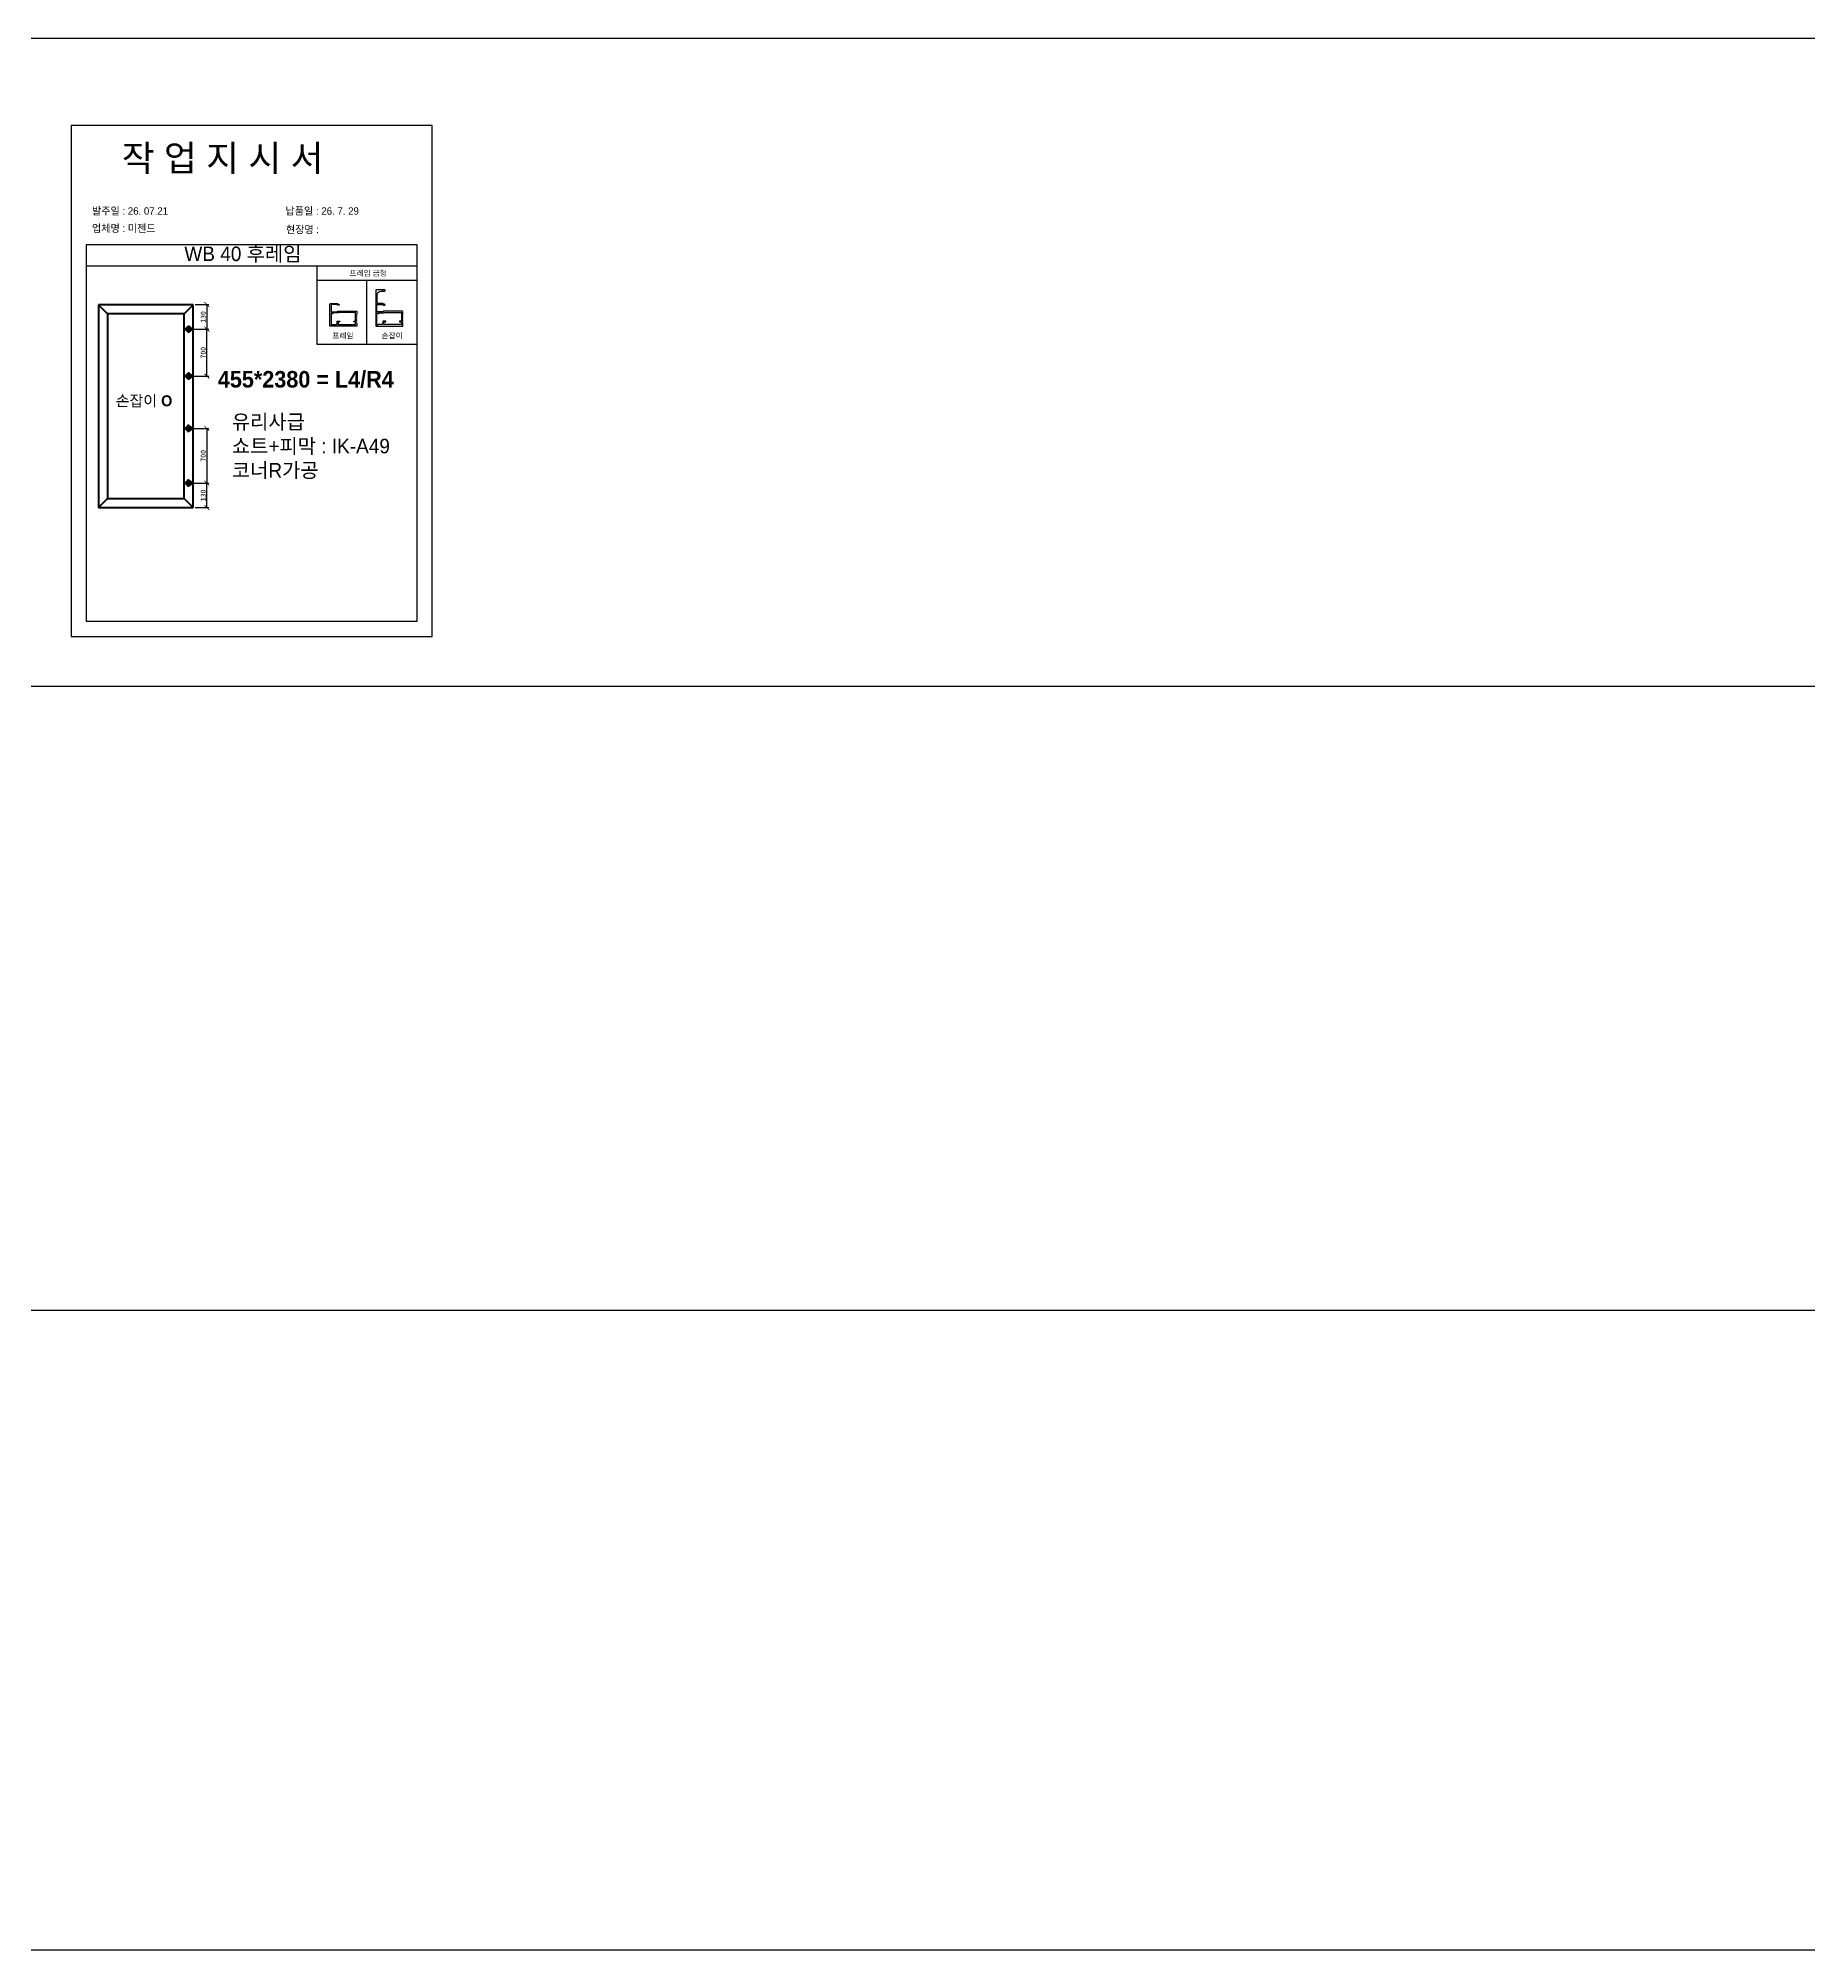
# Model space of a CAD drawing. Header units: millimetres. Extents: x -44117 to 256353, y -2095463 to 65325.
# Drawn here: x 136752 to 150157, y -1141403 to -1126924 of the extents above; entities that cross this region are included whole.
import ezdxf

# ---------------------------------------------------------------- set-up
doc = ezdxf.new("R2010")
doc.units = ezdxf.units.MM
doc.header["$LTSCALE"] = 10
doc.layers.add('Layer1', color=7, linetype='Continuous', lineweight=70)
doc.dimstyles.new('ISO-25', dxfattribs={"dimtxt": 2.5, "dimasz": 2.5, "dimexe": 1, "dimexo": 1, "dimtad": 1, "dimtxsty": 'Standard', "dimblk": 'ARCHTICK', "dimcen": 2.5, "dimadec": 0, "dimazin": 0, "dimtfac": 1, "dimtmove": 0, "dimatfit": 3, "dimfxl": 0, "dimarcsym": 0})

# ---------------------------------------------------------------- blocks, each defined once
blk = doc.blocks.new('_ArchTick')
at = {"color": 0, "linetype": 'ByBlock', "const_width": 0.15}
blk.add_lwpolyline([(-0.5, -0.5), (0.5, 0.5)], dxfattribs=at)
blk = doc.blocks.new('*D8013')
at = {"color": 0, "lineweight": -2}
for p, q in [((137941, -1128942), (138045, -1128942)), ((138030, -1128942), (138030, -1129128)), ((137906, -1129128), (138045, -1129128))]:
    blk.add_line(p, q, dxfattribs=at)
at = {"layer": 'Defpoints', "color": 0}
for p in [(137926, -1128942), (137891, -1129128), (138030, -1129128)]:
    blk.add_point(p, dxfattribs=at)
at = {"color": 0, "lineweight": -2, "xscale": 37.5, "yscale": 37.5, "zscale": 37.5}
for p, rotation in [((138030, -1128942), 90), ((138030, -1129128), 270)]:
    blk.add_blockref('_ArchTick', p, dxfattribs=dict(at, rotation=rotation))
at = {"color": 0, "insert": (138002, -1129035), "char_height": 37.5, "attachment_point": 5, "rotation": 90}
blk.add_mtext('130', dxfattribs=at)
blk = doc.blocks.new('*D8014')
at = {"color": 0, "lineweight": -2}
for p, q in [((137906, -1130294), (138045, -1130294)), ((138030, -1130479), (138030, -1130294)), ((137941, -1130479), (138045, -1130479))]:
    blk.add_line(p, q, dxfattribs=at)
at = {"layer": 'Defpoints', "color": 0}
for p in [(137891, -1130294), (138030, -1130294), (137926, -1130479)]:
    blk.add_point(p, dxfattribs=at)
at = {"color": 0, "lineweight": -2, "xscale": 37.5, "yscale": 37.5, "zscale": 37.5}
for p, rotation in [((138030, -1130294), 90), ((138030, -1130479), 270)]:
    blk.add_blockref('_ArchTick', p, dxfattribs=dict(at, rotation=rotation))
at = {"color": 0, "insert": (138002, -1130387), "char_height": 37.5, "attachment_point": 5, "rotation": 90}
blk.add_mtext('130', dxfattribs=at)
blk = doc.blocks.new('*D8015')
at = {"color": 0, "lineweight": -2}
for p, q in [((137906, -1129128), (138045, -1129128)), ((138030, -1129483), (138030, -1129128)), ((137906, -1129483), (138045, -1129483))]:
    blk.add_line(p, q, dxfattribs=at)
at = {"layer": 'Defpoints', "color": 0}
for p in [(137891, -1129128), (138030, -1129128), (137891, -1129483)]:
    blk.add_point(p, dxfattribs=at)
at = {"color": 0, "lineweight": -2, "xscale": 37.5, "yscale": 37.5, "zscale": 37.5}
for p, rotation in [((138030, -1129128), 90), ((138030, -1129483), 270)]:
    blk.add_blockref('_ArchTick', p, dxfattribs=dict(at, rotation=rotation))
at = {"color": 0, "insert": (138002, -1129306), "char_height": 37.5, "attachment_point": 5, "rotation": 90}
blk.add_mtext('700', dxfattribs=at)
blk = doc.blocks.new('*D8016')
at = {"color": 0, "lineweight": -2}
for p, q in [((137906, -1129880), (138045, -1129880)), ((138030, -1129880), (138030, -1130294)), ((137906, -1130294), (138045, -1130294))]:
    blk.add_line(p, q, dxfattribs=at)
at = {"layer": 'Defpoints', "color": 0}
for p in [(137891, -1129880), (137891, -1130294), (138030, -1130294)]:
    blk.add_point(p, dxfattribs=at)
at = {"color": 0, "lineweight": -2, "xscale": 37.5, "yscale": 37.5, "zscale": 37.5}
for p, rotation in [((138030, -1129880), 90), ((138030, -1130294), 270)]:
    blk.add_blockref('_ArchTick', p, dxfattribs=dict(at, rotation=rotation))
at = {"color": 0, "insert": (138002, -1130087), "char_height": 37.5, "attachment_point": 5, "rotation": 90}
blk.add_mtext('700', dxfattribs=at)

msp = doc.modelspace()

# ---------------------------------------------------------------- linework, layer by layer
at = {"color": 1}
for p, q in [((104196.73721, -1126924.08167), (196465.88407, -1126924.08167)), ((104196.73721, -1131831.41661), (196465.88407, -1131831.41661)), ((103741.67111, -1136559.25894), (196010.81797, -1136559.25894)), ((104196.73721, -1136559.25894), (196465.88407, -1136559.25894)), ((104196.73721, -1141402.93381), (196465.88407, -1141402.93381))]:
    msp.add_line(p, q, dxfattribs=at)
for p, q in [((139623.13704, -1128488.63297), (137114.75338, -1128488.63297)), ((139623.13704, -1128651.51503), (137114.75338, -1128651.51503)), ((138861.84901, -1128756.17489), (139623.13704, -1128756.17489)), ((139238.16159, -1128756.17489), (139238.16159, -1129240.92423))]:
    msp.add_line(p, q)
for points in [[(137000.73594, -1131454.43876), (139737.15448, -1131454.43876), (139737.15448, -1127584.36111), (137000.73594, -1127584.36111)], [(139623.13704, -1128651.51503), (138861.84901, -1128651.51503), (138861.84901, -1129240.92423), (139623.13704, -1129240.92423)]]:
    msp.add_lwpolyline(points, close=True)
msp.add_lwpolyline([(137114.75338, -1128488.63297), (137114.75338, -1131340.42132), (139623.13704, -1131340.42132), (139623.13704, -1128488.63297)])
at = {"color": 7, "elevation": 0}
for points in [[(139514.17538, -1129101.65678), (139514.17538, -1129084.67134), (139511.80532, -1129082.30128), (139514.17538, -1129079.93122), (139511.80532, -1129077.56116), (139514.17538, -1129075.19109), (139511.80532, -1129072.82103), (139514.17538, -1129070.45097), (139511.80532, -1129068.08091), (139514.17538, -1129065.71085), (139511.80532, -1129063.34079), (139514.17538, -1129060.97073), (139511.80532, -1129058.60067), (139514.17538, -1129056.2306), (139511.80532, -1129053.86054), (139514.17538, -1129051.49048), (139511.80532, -1129049.12042), (139514.17538, -1129046.75036), (139511.80532, -1129044.3803), (139514.17538, -1129042.01024), (139511.80532, -1129039.64017), (139514.17538, -1129037.27011), (139511.80532, -1129034.90005), (139514.17538, -1129032.52999), (139511.80532, -1129030.15993), (139514.17538, -1129027.78987), (139511.80532, -1129025.41981), (139514.17538, -1129023.04974), (139511.80532, -1129020.67968), (139514.17538, -1129018.30962), (139511.80532, -1129015.93956), (139514.17538, -1129013.5695), (139514.17538, -1128996.58406, 0.4142135624), (139510.22528, -1128992.63396), (139368.0216, -1128992.63396, 0.4142135624), (139365.65153, -1128995.00402), (139365.65153, -1128995.79404, -0.4142135624), (139364.07149, -1128997.37408), (139320.62037, -1128997.37408, -0.4142135624), (139318.25031, -1128995.00402), (139318.25031, -1128942.86267, -0.4142135624), (139320.62037, -1128940.49261), (139364.07149, -1128940.49261, -0.4142135624), (139365.65153, -1128942.07265), (139365.65153, -1128942.86267, 0.4142135624), (139368.0216, -1128945.23273), (139377.50184, -1128945.23273, 0.855700792), (139378.22579, -1128940.60588), (139363.68118, -1128932.5924), (139320.62037, -1128932.5924), (139320.62037, -1128866.86109, -0.4173893777), (139348.41084, -1128839.36999), (139352.41591, -1128839.36999, 0.118515719), (139354.57051, -1128838.852, -0.2466321039), (139358.2437, -1128838.89517, 0.2301863539), (139362.38853, -1128838.89517), (139362.38853, -1128838.89517, -0.2466321039), (139366.06172, -1128838.852, 0.2404082058), (139370.37092, -1128838.852, -0.2466321039), (139374.04411, -1128838.89517, 0.1244779229), (139375.9218, -1128839.36999, 0.4142135624), (139379.8719, -1128835.41989), (139379.8719, -1128833.83985, 0.4142135624), (139375.9218, -1128829.88974), (139312.72016, -1128829.88974, 0.4142135624), (139308.77006, -1128833.83985), (139308.77006, -1129103.23682, 0.4142135624), (139311.14012, -1129105.60688), (139510.22528, -1129105.60688, 0.4142135624), (139514.17538, -1129101.65678)], [(139166.73555, -1128996.58406), (139166.73555, -1129013.5695), (139164.36549, -1129015.93956), (139166.73555, -1129018.30962), (139164.36549, -1129020.67968), (139166.73555, -1129023.04974), (139164.36549, -1129025.41981), (139166.73555, -1129027.78987), (139164.36549, -1129030.15993), (139166.73555, -1129032.52999), (139164.36549, -1129034.90005), (139166.73555, -1129037.27011), (139164.36549, -1129039.64017), (139166.73555, -1129042.01024), (139164.36549, -1129044.3803), (139166.73555, -1129046.75036), (139164.36549, -1129049.12042), (139166.73555, -1129051.49048), (139164.36549, -1129053.86054), (139166.73555, -1129056.2306), (139164.36549, -1129058.60067), (139166.73555, -1129060.97073), (139164.36549, -1129063.34079), (139166.73555, -1129065.71085), (139164.36549, -1129068.08091), (139166.73555, -1129070.45097), (139164.36549, -1129072.82103), (139166.73555, -1129075.19109), (139164.36549, -1129077.56116), (139166.73555, -1129079.93122), (139164.36549, -1129082.30128), (139166.73555, -1129084.67134), (139166.73555, -1129101.65678, -0.4142135624), (139162.78544, -1129105.60688), (139162.78544, -1129105.60688), (138963.70029, -1129105.60688, -0.4142135624), (138961.33023, -1129103.23682), (138961.33023, -1128940.49261, -0.4142135624), (138969.23043, -1128932.5924), (139016.24134, -1128932.5924), (139030.78595, -1128940.60588, -0.855700792), (139030.06201, -1128945.23273), (139020.58176, -1128945.23273, -0.4142135624), (139018.2117, -1128942.86267), (139018.2117, -1128942.07265, 0.4142135624), (139016.63166, -1128940.49261), (138973.18053, -1128940.49261, 0.4142135624), (138970.81047, -1128942.86267), (138970.81047, -1128995.00402, 0.4142135624), (138973.18053, -1128997.37408), (139016.63166, -1128997.37408, 0.4142135624), (139018.2117, -1128995.79404), (139018.2117, -1128995.00402, -0.4142135624), (139020.58176, -1128992.63396), (139162.78544, -1128992.63396, -0.4142135623), (139166.73555, -1128996.58406)], [(138970.81047, -1129007.64435), (138970.81047, -1129094.5466, 0.6516899091), (138974.77768, -1129096.29769), (138979.48359, -1129092.00549, -0.3444690404), (138982.39443, -1129091.78391, 0.1479411349), (138983.70811, -1129092.1813), (139013.47158, -1129092.1813, 0.4142135624), (139015.84164, -1129089.81124), (139015.84164, -1129068.47592, -0.4142135624), (139018.2117, -1129066.10586), (139035.59215, -1129066.10586, -0.4142135624), (139037.96221, -1129068.47592), (139037.96221, -1129070.05596, -0.4142135624), (139035.59215, -1129072.42602), (139026.1119, -1129072.42602, 0.4142135624), (139023.74184, -1129074.79608), (139023.74184, -1129089.80647, 0.4142135624), (139026.1119, -1129092.17653), (139154.49023, -1129092.17653, 0.4142135624), (139156.86029, -1129089.80647), (139156.86029, -1129074.79608, 0.4142135624), (139154.49023, -1129072.42602), (139145.00998, -1129072.42602, -0.4142135624), (139142.63992, -1129070.05596), (139142.63992, -1129068.47592, -0.4142135624), (139145.00998, -1129066.10586), (139154.49023, -1129066.10586, 0.4142135624), (139156.86029, -1129063.7358), (139156.86029, -1129002.90422, 0.4142135624), (139154.49023, -1129000.53416), (139027.69194, -1129000.53416, 0.4142135624), (139026.1119, -1129002.1142), (139026.1119, -1129002.90422, -0.414213547), (139023.74184, -1129005.27428), (138985.03084, -1129005.27429, 0.4142135328), (138983.4508, -1129006.85433), (138983.4508, -1129008.43437, -0.6516899091), (138979.48359, -1129010.18546), (138974.77768, -1129005.89326, 0.651689909), (138970.81047, -1129007.64435)], [(139371.18168, -1129005.27428, 0.414213547), (139373.55174, -1129002.90422), (139373.55174, -1129002.1142, -0.4142135624), (139375.13178, -1129000.53416), (139501.93006, -1129000.53416, -0.4142135624), (139504.30013, -1129002.90422), (139504.30013, -1129063.7358, -0.4142135624), (139501.93006, -1129066.10586), (139492.44982, -1129066.10586, 0.4142135624), (139490.07976, -1129068.47592), (139490.07976, -1129070.05596, 0.4142135624), (139492.44982, -1129072.42602), (139501.93006, -1129072.42602, -0.4142135624), (139504.30013, -1129074.79608), (139504.30013, -1129089.80647, -0.4142135624), (139501.93006, -1129092.17653), (139373.55174, -1129092.17653, -0.4142135624), (139371.18168, -1129089.80647), (139371.18168, -1129074.79608, -0.4142135624), (139373.55174, -1129072.42602), (139383.03198, -1129072.42602, 0.4142135624), (139385.40205, -1129070.05596), (139385.40205, -1129068.47592, 0.4142135624), (139383.03198, -1129066.10586), (139365.65153, -1129066.10586, 0.4142135624), (139363.28147, -1129068.47592), (139363.28147, -1129089.81124, -0.4142135624), (139360.91141, -1129092.1813), (139331.14795, -1129092.1813, -0.1479411349), (139329.83426, -1129091.78391, 0.3444690404), (139326.92343, -1129092.00549), (139322.21751, -1129096.29769, -0.6516899091), (139318.25031, -1129094.5466), (139318.25031, -1129007.64435, -0.651689909), (139322.21751, -1129005.89326), (139326.92343, -1129010.18546, 0.6516899091), (139330.89063, -1129008.43437), (139330.89063, -1129006.85433, -0.4142135328), (139332.47067, -1129005.27429), (139371.18456, -1129005.27428)]]:
    msp.add_lwpolyline(points, format="xyb", dxfattribs=at)
at = {"layer": 'Layer1'}
for p, q in [((137926.46301, -1128942.43803), (137208.26621, -1128942.43803)), ((137277.53948, -1129011.7113), (137208.26621, -1128942.43803)), ((137857.18974, -1129011.7113), (137277.53948, -1129011.7113)), ((137857.18974, -1129011.7113), (137926.46301, -1128942.43803)), ((137857.18974, -1130410.03157), (137857.18974, -1129011.7113)), ((137926.46301, -1130479.30484), (137926.46301, -1128942.43803)), ((137891.0845, -1129099.16771), (137891.0845, -1129156.75614)), ((137891.0845, -1129454.29847), (137891.0845, -1129511.8869)), ((137891.0845, -1129908.48246), (137891.0845, -1129850.89403)), ((137891.0845, -1130322.57517), (137891.0845, -1130264.98674)), ((137208.26621, -1130479.30484), (137277.53948, -1130410.03157)), ((137208.26621, -1130479.30484), (137926.46301, -1130479.30484)), ((137277.53948, -1130410.03157), (137857.18974, -1130410.03157)), ((137926.46301, -1130479.30484), (137857.18974, -1130410.03157)), ((137857.18974, -1130410.03157), (137926.46301, -1130479.30484))]:
    msp.add_line(p, q, dxfattribs=at)
at = {"layer": 'Layer1', "color": 1}
for p, q in [((137208.26621, -1128942.43803), (137208.26621, -1130479.30484)), ((137277.53948, -1129011.7113), (137277.53948, -1130410.03157))]:
    msp.add_line(p, q, dxfattribs=at)
at = {"layer": 'Layer1'}
for points in [[(137919.87871, -1129127.96192), (137862.29029, -1129127.96192)], [(137919.87871, -1129483.09269), (137862.29029, -1129483.09269)], [(137919.87871, -1129879.68825), (137862.29029, -1129879.68825)], [(137919.87871, -1130293.78095), (137862.29029, -1130293.78095)]]:
    msp.add_lwpolyline(points, close=True, dxfattribs=at)
for centre in [(137891.0845, -1129127.96192), (137891.0845, -1129483.09269), (137891.0845, -1129879.68825), (137891.0845, -1130293.78095)]:
    msp.add_circle(centre, 19.19614, dxfattribs=at)

# ---------------------------------------------------------------- texts
at = {"attachment_point": 1}
for s, width, gutter_width, heights, insert, char_height in [('{\\fGulim|b0|i0|c129|p50;작 업 지 시 서}', 4666.4485321, 17.63682, [-219.88959], (137385.444, -1127732.68105), 197.5323919), ('{\\fGulim|b0|i0|c129|p50;업체명 : 미젠드}', 5387.0305146, 20.36026, [58.82126], (137159.70435, -1128336.1255), 55.8685452), ('\\pt11;{\\fGulim|b0|i0|c129|p50;발주일 : 26. 07.21}', 5387.0305146, 20.36026, [56.20102], (137159.70435, -1128204.75106), 55.8685452), ('{\\fGulim|b0|i0|c129|p50;납품일 : 26. 7. 29}', 5387.0305146, 20.36026, [57.15569], (138625.60699, -1128204.75106), 55.8685452), ('{\\fGulim|b0|i0|c129|p50;현장명 :  }', 5350.1178156, 20.22075, [61.9135], (138629.50502, -1128345.49491), 55.485726), ('{\\fGulim|b0|i0|c129|p50;WB 40 후레임}', 2601.342149, 9.83176, [-122.72551], (137859.13113, -1128501.65811), 110.1157193), ('{\\f굴림|b1|i0|c129|p50;프레임 금형}', 12604.7778903, 162.10861, [1985.81544], (139109.20497, -1128682.60479), 41.6850715), ('{\\f굴림|b1|i0|c129|p50;프레임}', 12604.7778903, 162.10861, [1985.81544], (138979.39234, -1129156.52843), 41.6850715), ('{\\f굴림|b1|i0|c129|p50;손잡이}', 12604.7778903, 162.10861, [1985.81544], (139352.5859, -1129156.52843), 41.6850715), ('{\\f굴림|b1|i0|c129|p50;455*2380 = L4/R4}', 37814.333671, 486.32583, [5957.44631], (138113.0561, -1129444.80314), 125.0552146), ('{\\f굴림|b1|i0|c129|p50;손잡이 O}', 25209.5557806, 324.21722, [3971.63087], (137339.04347, -1129628.6019), 83.3701431), ('{\\fGulim|b0|i0|c129|p50;유리사급\\P쇼트+피막 : IK-A49\\P코너R가공}', 2601.342149, 9.83176, [-499.89506], (138219.22481, -1129774.43376), 110.1157193)]:
    msp.add_mtext_dynamic_manual_height_columns(s, width=width, gutter_width=gutter_width, heights=heights, dxfattribs=dict(at, insert=insert, char_height=char_height))

# ---------------------------------------------------------------- dimensions: what is measured, and where the dimension line sits
for base, p1, p2, angle, text, override, picture, middle in [((138029.85721, -1129127.96192), (137926.46301, -1128942.43803), (137891.0845, -1129127.96192), 90, '130', {"dimscale": 15, "dimtxsty": 'Standard'}, '*D8013', (138001.73221, -1129035.19998)), ((138029.85721, -1129127.96192), (137891.0845, -1129483.09269), (137891.0845, -1129127.96192), 90, '700', {"dimscale": 15, "dimtxsty": 'Standard'}, '*D8015', (138001.73221, -1129305.5273)), ((138029.85721, -1130293.78095), (137891.0845, -1129879.68825), (137891.0845, -1130293.78095), 270, '700', {"dimscale": 15, "dimtxsty": 'Standard'}, '*D8016', (138001.73221, -1130086.7346)), ((138029.85721, -1130293.78095), (137926.46301, -1130479.30484), (137891.0845, -1130293.78095), 270, '130', {"dimscale": 15}, '*D8014', (138001.73221, -1130386.5429))]:
    dim = msp.add_linear_dim(base=base, p1=p1, p2=p2, angle=angle, text=text, dimstyle='ISO-25', override=override)
    dim.commit()
    dim.dimension.update_dxf_attribs({"geometry": picture, "text_midpoint": middle})

doc.saveas('drawing.dxf')
